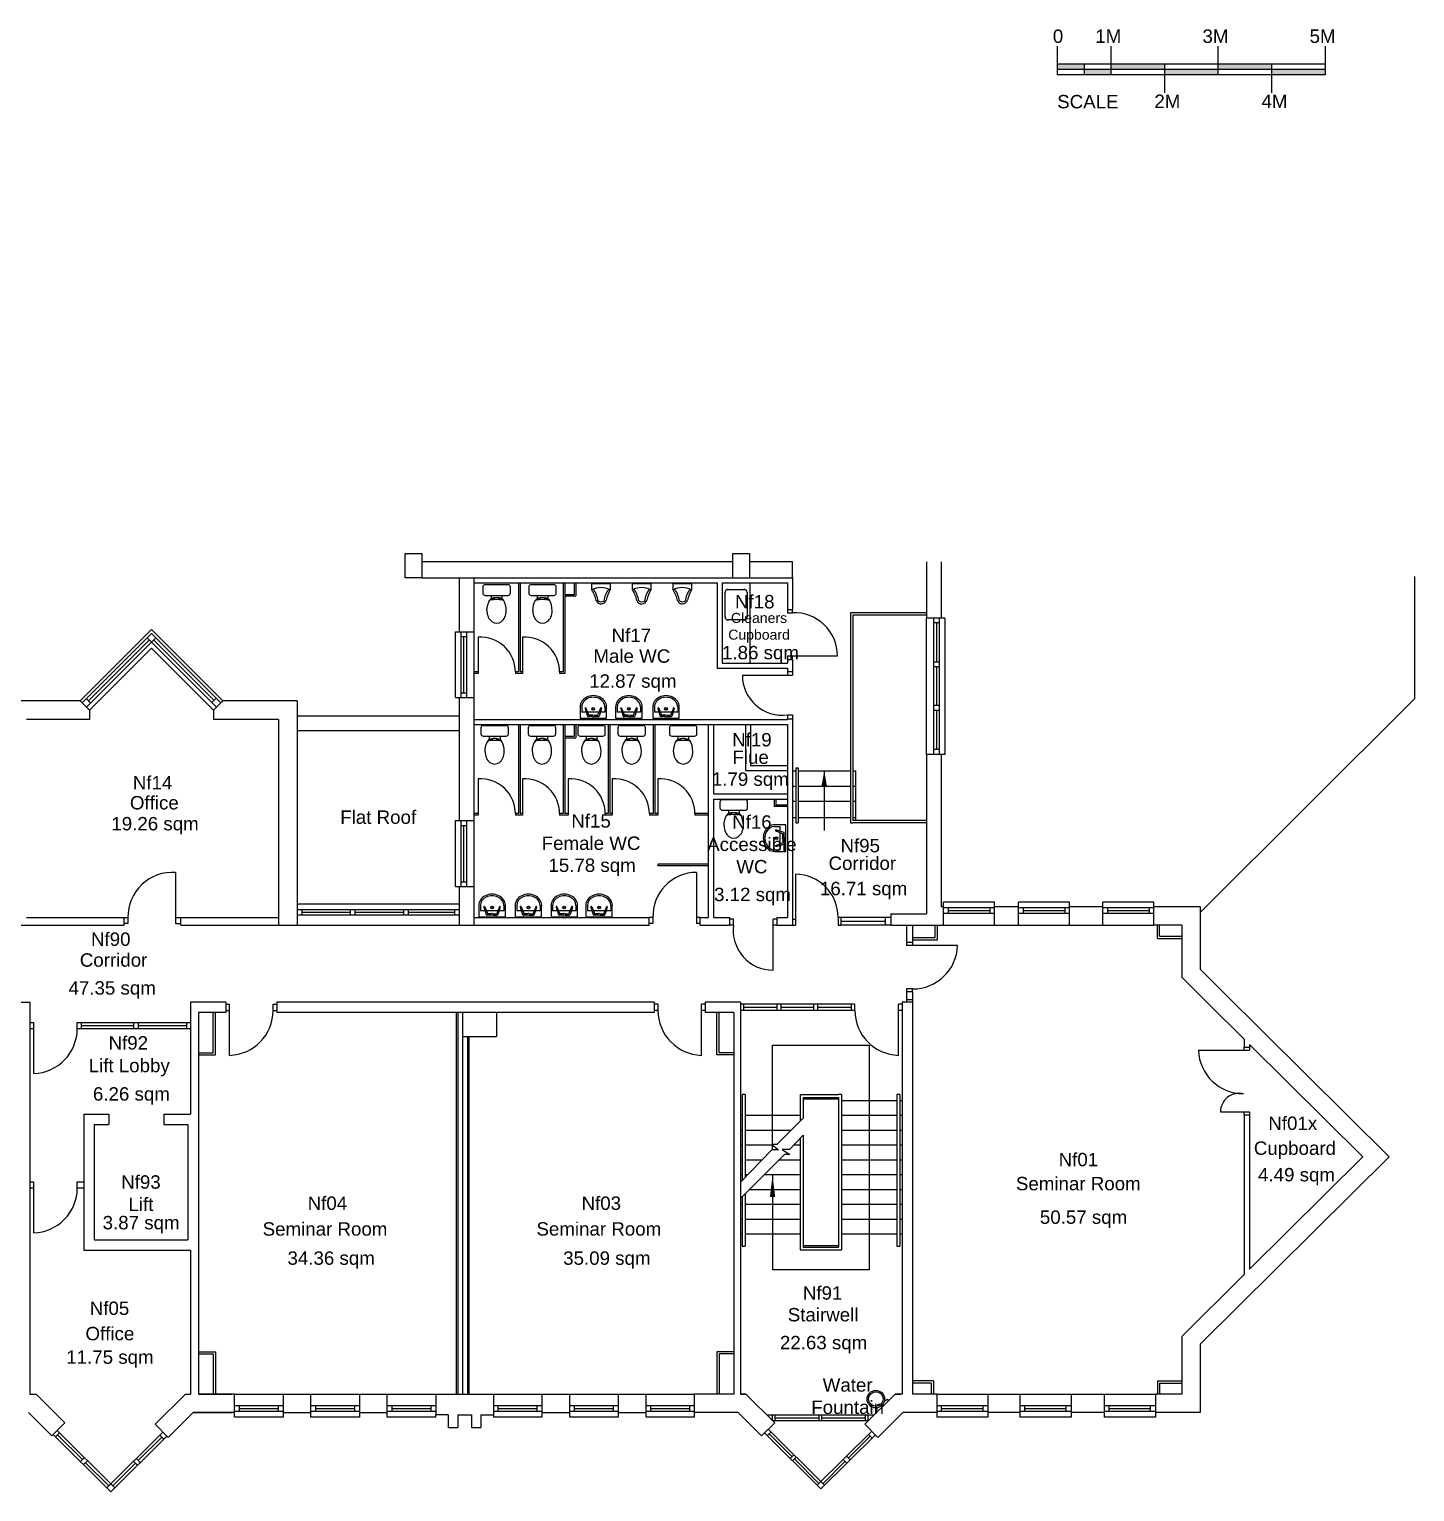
# Model space of a CAD drawing. Header units: millimetres. Extents: x 0 to 48224, y 0 to 27313.
# Drawn here: x 22359 to 48224, y 0 to 27313 of the extents above; entities that cross this region are included whole.
import ezdxf

# ---------------------------------------------------------------- set-up
doc = ezdxf.new("R2010")
doc.units = ezdxf.units.MM
for name, color, linetype in [('DOORS', 2, 'Continuous'), ('ELECTRICAL', 1, 'Continuous'), ('EXTERNAL WALLS', 1, 'Continuous'), ('INTERNAL WALLS', 3, 'Continuous'), ('NOTES', 7, 'Continuous'), ('ROOM NAME', 4, 'Continuous'), ('ROOM NUMBER', 7, 'Continuous'), ('SANITARY', 2, 'Continuous'), ('SCALE', 7, 'Continuous'), ('STAIRS', 2, 'Continuous'), ('TEXT AREA', 6, 'Continuous'), ('WINDOWS', 4, 'Continuous')]:
    doc.layers.add(name, color=color, linetype=linetype)
doc.styles.add('CCCU STANDARD', font='arial.ttf')

msp = doc.modelspace()

# ---------------------------------------------------------------- linework, layer by layer
at = {"layer": 'DOORS'}
for p, q in [((36513, 16476), (36513, 16415)), ((36513, 16415), (36607, 16415)), ((36607, 16415), (36607, 16476)), ((30742, 15959), (30742, 15279)), ((31566, 15959), (31566, 15279)), ((36513, 15611), (37447, 15611)), ((36513, 15611), (36513, 15541)), ((36607, 15541), (36607, 15611)), ((31435, 15310), (31435, 15279)), ((32260, 15310), (32260, 15279)), ((36513, 15321), (36513, 15248)), ((36607, 15321), (36607, 15248)), ((35672, 15248), (36607, 15248)), ((36513, 14508), (36513, 14435)), ((36513, 14508), (36607, 14508)), ((36607, 14508), (36607, 14435)), ((30742, 13314), (30742, 12633)), ((31566, 13314), (31566, 12633)), ((32418, 13314), (32418, 12633)), ((33242, 13314), (33242, 12633)), ((34093, 13314), (34093, 12633)), ((31435, 12665), (31435, 12633)), ((32260, 12665), (32260, 12633)), ((33111, 12665), (33111, 12633)), ((33935, 12665), (33935, 12633)), ((34786, 12665), (34786, 12633)), ((25092, 11566), (25092, 10612)), ((34813, 11566), (34813, 10612)), ((36664, 11535), (36664, 10580)), ((24128, 10726), (24201, 10726)), ((24201, 10726), (24201, 10612)), ((25092, 10726), (25191, 10726)), ((34002, 10726), (33929, 10726)), ((34002, 10726), (34002, 10612)), ((34886, 10726), (34813, 10726)), ((35506, 10695), (35433, 10695)), ((35506, 10580), (35506, 10695)), ((36244, 9740), (36244, 10695)), ((36317, 10695), (36244, 10695)), ((36607, 10695), (36664, 10695)), ((37512, 10726), (37459, 10726)), ((37459, 10726), (37459, 10580)), ((24201, 10612), (24128, 10612)), ((25092, 10612), (25191, 10612)), ((34002, 10612), (33929, 10612)), ((34886, 10612), (34813, 10612)), ((35506, 10580), (35433, 10580)), ((36317, 10580), (36244, 10580)), ((36607, 10580), (36664, 10580)), ((37459, 10580), (37512, 10580)), ((38735, 10257), (38735, 10201)), ((38850, 10257), (38735, 10257)), ((39690, 10201), (38735, 10201)), ((38850, 10257), (38850, 10201)), ((38735, 9390), (38735, 9337)), ((38850, 9390), (38735, 9390)), ((38850, 9337), (38735, 9337)), ((38850, 9337), (38850, 9390)), ((26027, 9104), (26100, 9104)), ((26100, 8150), (26100, 9104)), ((26910, 9104), (26983, 9104)), ((26910, 8990), (26910, 9104)), ((34097, 9104), (34023, 9104)), ((34097, 8990), (34097, 9104)), ((34907, 8150), (34907, 9104)), ((34980, 9104), (34907, 9104)), ((37773, 9104), (37700, 9104)), ((37773, 8990), (37773, 9104)), ((38584, 8150), (38584, 9104)), ((38657, 9104), (38584, 9104)), ((22371, 8764), (22444, 8764)), ((22444, 7810), (22444, 8764)), ((23255, 8764), (23328, 8764)), ((23255, 8650), (23255, 8764)), ((26027, 8990), (26100, 8990)), ((26910, 8990), (26983, 8990)), ((34097, 8990), (34023, 8990)), ((34980, 8990), (34907, 8990)), ((37773, 8990), (37700, 8990)), ((38657, 8990), (38584, 8990)), ((22371, 8650), (22444, 8650)), ((23255, 8650), (23328, 8650)), ((44187, 8244), (45142, 8244)), ((45041, 8300), (45142, 8300)), ((45041, 8244), (45041, 8300)), ((45142, 8300), (45142, 8244)), ((44596, 7093), (45142, 7093)), ((45041, 7041), (45041, 7093)), ((45041, 7041), (45142, 7041)), ((45142, 7093), (45142, 7041)), ((22371, 5789), (22444, 5789)), ((22444, 4834), (22444, 5789)), ((23255, 5789), (23376, 5789)), ((23255, 5674), (23255, 5789)), ((22371, 5674), (22444, 5674)), ((23255, 5674), (23376, 5674))]:
    msp.add_line(p, q, dxfattribs=at)
for centre, radius, start, end in [((36642, 15611), 805, 0, 92.5197), ((30784, 15310), 650, 0, 93.7868), ((31609, 15310), 650, 0, 93.7868), ((36418, 15248), 746, 180, 277.2684), ((30784, 12665), 650, 0, 93.7868), ((31609, 12665), 650, 0, 93.7868), ((32461, 12665), 650, 0, 93.7868), ((33285, 12665), 650, 0, 93.7868), ((34136, 12665), 650, 0, 93.7868), ((25035, 10734), 834, 86.0953, 180.5206), ((34813, 10755), 811, 90, 182.035), ((36651, 10726), 809, 0, 89.0839), ((36244, 10484), 744, 172.5864, 270), ((38850, 10231), 841, 270, 357.9614), ((26070, 8990), 841, 272.0386, 0), ((34937, 8990), 841, 180, 267.9614), ((38614, 8990), 841, 180, 267.9614), ((22414, 8650), 841, 272.0386, 0), ((45027, 8274), 841, 182.0386, 270), ((44946, 7093), 349, 76.5194, 180), ((22414, 5674), 841, 272.0386, 0)]:
    msp.add_arc(centre, radius, start, end, dxfattribs=at)
at = {"layer": 'ELECTRICAL'}
for p, q in [((32534, 16973), (32534, 16755)), ((32560, 16973), (32560, 16729)), ((32360, 16755), (32534, 16755)), ((32360, 16729), (32560, 16729)), ((32534, 14327), (32534, 14109)), ((32560, 14327), (32560, 14083)), ((32360, 14109), (32534, 14109)), ((32360, 14083), (32560, 14083)), ((36268, 12937), (36268, 12796)), ((36295, 12937), (36295, 12822)), ((36513, 12796), (36268, 12796)), ((36513, 12822), (36295, 12822)), ((39274, 10352), (39274, 10576)), ((39316, 10310), (39316, 10576)), ((43420, 10333), (43420, 10580)), ((43462, 10375), (43462, 10580)), ((38848, 10352), (39274, 10352)), ((38848, 10310), (39316, 10310)), ((43420, 10333), (43873, 10333)), ((43462, 10375), (43873, 10375)), ((25792, 8200), (25792, 8951)), ((25834, 8158), (25834, 8951)), ((35198, 8158), (35198, 8951)), ((35240, 8200), (35240, 8951)), ((25521, 8200), (25792, 8200)), ((35510, 8200), (35240, 8200)), ((25521, 8158), (25834, 8158)), ((35510, 8158), (35198, 8158)), ((25521, 2616), (25834, 2616)), ((25521, 2574), (25792, 2574)), ((25792, 2574), (25792, 1823)), ((25834, 2616), (25834, 1823)), ((35198, 2616), (35198, 1823)), ((35510, 2616), (35198, 2616)), ((35240, 2574), (35240, 1823)), ((35510, 2574), (35240, 2574)), ((39238, 2070), (38850, 2070)), ((39196, 2028), (38850, 2028)), ((39196, 2028), (39196, 1823)), ((39238, 2070), (39238, 1823)), ((43420, 2070), (43420, 1823)), ((43420, 2070), (43873, 2070)), ((43462, 2028), (43462, 1823)), ((43462, 2028), (43873, 2028))]:
    msp.add_line(p, q, dxfattribs=at)
at = {"layer": 'EXTERNAL WALLS'}
for p, q in [((29376, 17522), (29687, 17522)), ((29376, 17067), (29376, 17522)), ((29687, 17522), (29687, 17067)), ((35493, 17522), (35804, 17522)), ((35493, 17067), (35493, 17522)), ((35804, 17522), (35804, 17067)), ((35493, 17366), (29687, 17366)), ((39108, 17366), (39108, 16317)), ((39381, 17366), (39381, 16317)), ((29687, 17067), (29376, 17067)), ((29687, 17067), (30658, 17067)), ((30385, 17067), (30385, 16061)), ((30658, 17067), (30658, 16061)), ((48224, 14817), (48224, 17090)), ((23311, 14770), (21157, 14770)), ((27360, 14770), (25971, 14770)), ((27360, 14770), (27360, 10580)), ((30385, 14831), (30385, 12533)), ((30658, 14831), (30658, 12533)), ((48224, 14817), (44218, 10815)), ((23483, 14597), (23483, 14424)), ((25799, 14597), (25799, 14424)), ((30385, 14484), (27360, 14484)), ((23483, 14424), (22307, 14424)), ((27014, 14424), (25799, 14424)), ((27014, 14424), (27014, 10580)), ((30385, 14213), (27360, 14213)), ((39108, 13769), (39108, 10795)), ((39381, 13769), (39381, 10926)), ((30385, 11303), (30385, 10580)), ((30658, 11303), (30658, 10580)), ((39426, 10926), (39381, 10926)), ((40824, 10926), (40380, 10926)), ((42399, 10926), (41778, 10926)), ((44218, 10926), (43353, 10926)), ((44218, 10926), (44218, 9757)), ((27014, 10580), (27360, 10580)), ((30385, 10580), (30658, 10580)), ((40380, 10580), (40824, 10580)), ((41778, 10580), (42399, 10580)), ((43873, 10580), (43353, 10580)), ((43873, 10580), (43873, 9613)), ((43873, 9613), (44388, 9101)), ((44218, 9757), (44634, 9344)), ((44634, 9344), (47744, 6256)), ((44388, 9101), (45041, 8453)), ((45142, 8353), (47253, 6256)), ((44218, 2756), (47744, 6256)), ((45142, 4160), (47253, 6256)), ((43873, 2900), (45041, 4060)), ((43873, 2900), (43873, 1823)), ((44218, 2756), (44218, 1477)), ((22371, 1823), (22489, 1823)), ((23026, 1289), (22489, 1823)), ((24710, 1262), (25275, 1823)), ((25275, 1823), (25372, 1823)), ((25521, 1823), (26140, 1823)), ((26193, 1823), (25521, 1823)), ((27100, 1823), (27618, 1823)), ((28525, 1823), (29043, 1823)), ((29950, 1823), (29950, 1436)), ((29950, 1823), (31023, 1823)), ((31023, 1823), (31023, 1436)), ((31930, 1823), (32448, 1823)), ((33355, 1823), (33873, 1823)), ((35510, 1823), (34780, 1823)), ((35737, 1823), (35637, 1823)), ((35637, 1823), (35737, 1823)), ((36275, 1289), (35737, 1823)), ((37958, 1262), (38523, 1823)), ((38657, 1823), (38523, 1823)), ((38523, 1823), (38623, 1823)), ((39300, 1823), (38850, 1823)), ((40254, 1823), (40854, 1823)), ((41808, 1823), (42429, 1823)), ((43873, 1823), (43383, 1823)), ((22781, 1046), (22346, 1477)), ((24952, 1016), (25417, 1477)), ((25417, 1477), (26140, 1477)), ((26193, 1477), (25417, 1477)), ((27100, 1477), (27618, 1477)), ((28525, 1477), (29043, 1477)), ((30182, 1436), (29950, 1436)), ((30182, 1436), (30182, 1197)), ((30359, 1436), (30359, 1197)), ((30359, 1436), (30615, 1436)), ((30615, 1436), (30615, 1197)), ((30791, 1436), (30791, 1197)), ((30791, 1436), (31023, 1436)), ((31930, 1477), (32448, 1477)), ((33355, 1477), (33873, 1477)), ((35595, 1477), (34780, 1477)), ((36029, 1046), (35595, 1477)), ((38201, 1016), (38665, 1477)), ((39300, 1477), (38665, 1477)), ((40854, 1477), (40254, 1477)), ((42429, 1477), (41808, 1477)), ((44218, 1477), (43383, 1477)), ((23026, 1289), (22781, 1046)), ((24710, 1262), (24952, 1016)), ((30182, 1197), (30359, 1197)), ((30615, 1197), (30791, 1197)), ((36029, 1046), (36275, 1289)), ((37958, 1262), (38201, 1016))]:
    msp.add_line(p, q, dxfattribs=at)
at = {"layer": 'INTERNAL WALLS'}
for p, q in [((36607, 17366), (35804, 17366)), ((36607, 17067), (36607, 17366)), ((30658, 17067), (36607, 17067)), ((30658, 16973), (35200, 16973)), ((31493, 16973), (31493, 15310)), ((31525, 16973), (31525, 15310)), ((32328, 16973), (32328, 15310)), ((32360, 16973), (32360, 15279)), ((35200, 16973), (35200, 15379)), ((35294, 16973), (36513, 16973)), ((35294, 16973), (35294, 15474)), ((36513, 16973), (36513, 16476)), ((36607, 17067), (36607, 16476)), ((36513, 16476), (36607, 16476)), ((30742, 15310), (30658, 15310)), ((31493, 15310), (31435, 15310)), ((31566, 15310), (31525, 15310)), ((32328, 15310), (32260, 15310)), ((35200, 15379), (36513, 15379)), ((35294, 15474), (36513, 15474)), ((36513, 15541), (36513, 15474)), ((36513, 15541), (36607, 15541)), ((36513, 15379), (36513, 15321)), ((36513, 15321), (36607, 15321)), ((36607, 15541), (36607, 15321)), ((30742, 15279), (30658, 15279)), ((31566, 15279), (31435, 15279)), ((32360, 15279), (32260, 15279)), ((30658, 14422), (36513, 14422)), ((30658, 14327), (36513, 14327)), ((31493, 14327), (31493, 12665)), ((31525, 14327), (31525, 12665)), ((32328, 14327), (32328, 12665)), ((32360, 14327), (32360, 12665)), ((33169, 14327), (33169, 12665)), ((33200, 14327), (33200, 12665)), ((34004, 14327), (34004, 12665)), ((34035, 14327), (34035, 12665)), ((35036, 14327), (35036, 10726)), ((35130, 14327), (35130, 13032)), ((35728, 14327), (35728, 13472)), ((35823, 14327), (35823, 13566)), ((36513, 14435), (36513, 14422)), ((36513, 14435), (36607, 14435)), ((36513, 14327), (36513, 10726)), ((36607, 14435), (36607, 10590)), ((35728, 13472), (36513, 13472)), ((35823, 13566), (36513, 13566)), ((35130, 13032), (36513, 13032)), ((35130, 12937), (36513, 12937)), ((35130, 12937), (35130, 10726)), ((30742, 12665), (30658, 12665)), ((30742, 12633), (30658, 12633)), ((31493, 12665), (31435, 12665)), ((31566, 12633), (31435, 12633)), ((31566, 12665), (31525, 12665)), ((32328, 12665), (32260, 12665)), ((32418, 12633), (32260, 12633)), ((32418, 12665), (32360, 12665)), ((33169, 12665), (33111, 12665)), ((33242, 12633), (33111, 12633)), ((33242, 12665), (33200, 12665)), ((34004, 12665), (33935, 12665)), ((34093, 12633), (33935, 12633)), ((34093, 12665), (34035, 12665)), ((35036, 12665), (34786, 12665)), ((35036, 12633), (34786, 12633)), ((35036, 11719), (34096, 11719)), ((34096, 11719), (34096, 11688)), ((35036, 11688), (34096, 11688)), ((22307, 10726), (24128, 10726)), ((24128, 10580), (24128, 10726)), ((25191, 10580), (25191, 10726)), ((25191, 10726), (27014, 10726)), ((30658, 10726), (31023, 10726)), ((31023, 10726), (33929, 10726)), ((33929, 10580), (33929, 10726)), ((34886, 10580), (34886, 10726)), ((34886, 10726), (35036, 10726)), ((35130, 10726), (35433, 10726)), ((35433, 10726), (35433, 10580)), ((36317, 10726), (36317, 10580)), ((36317, 10726), (36513, 10726)), ((38445, 10795), (39108, 10795)), ((38445, 10795), (38445, 10580)), ((20189, 10580), (24128, 10580)), ((25191, 10580), (27014, 10580)), ((30658, 10580), (31023, 10580)), ((31023, 10580), (33929, 10580)), ((34886, 10580), (35433, 10580)), ((36317, 10580), (36607, 10580)), ((38445, 10580), (39426, 10580)), ((38735, 10580), (38735, 10257)), ((38850, 10580), (38850, 10257)), ((21627, 9144), (22371, 9144)), ((22371, 9144), (22371, 1823)), ((25372, 9144), (25372, 7054)), ((26027, 9144), (25372, 9144)), ((26027, 9144), (26027, 8951)), ((33003, 9144), (26983, 9144)), ((26983, 9144), (26983, 8951)), ((34023, 9144), (33003, 9144)), ((34023, 9144), (34023, 8951)), ((35637, 9144), (34980, 9144)), ((34980, 9144), (34980, 8951)), ((35637, 9144), (35637, 6124)), ((38657, 9144), (38657, 1823)), ((38850, 9144), (38657, 9144)), ((38850, 9144), (38850, 1823)), ((25521, 8951), (25521, 1823)), ((26027, 8951), (25521, 8951)), ((33003, 8951), (26983, 8951)), ((30329, 8951), (30329, 1823)), ((30357, 8951), (30357, 1823)), ((30448, 8951), (30448, 1823)), ((31081, 8951), (31081, 8502)), ((34023, 8951), (33003, 8951)), ((35510, 8951), (34980, 8951)), ((35510, 8951), (35510, 1823)), ((30448, 8502), (31081, 8502)), ((30539, 8502), (30539, 1823)), ((30567, 8502), (30567, 1823)), ((45041, 8453), (45041, 8300)), ((45142, 8353), (45142, 8300)), ((23376, 7054), (23376, 4513)), ((23376, 7054), (23845, 7054)), ((23569, 6861), (23569, 4706)), ((23569, 6861), (23845, 6861)), ((23845, 7054), (23845, 6861)), ((24869, 7054), (25372, 7054)), ((24869, 7054), (24869, 6861)), ((24869, 6861), (25318, 6861)), ((25318, 6861), (25318, 4706)), ((45041, 7041), (45041, 4060)), ((45142, 7041), (45142, 4160)), ((35637, 6124), (35637, 1823)), ((23569, 4706), (25318, 4706)), ((23376, 4513), (25372, 4513)), ((25372, 4513), (25372, 1823))]:
    msp.add_line(p, q, dxfattribs=at)
at = {"layer": 'SANITARY'}
for p, q in [((30871, 16941), (31296, 16941)), ((31728, 16941), (32153, 16941)), ((35812, 16973), (35812, 15474)), ((30826, 16896), (30826, 16786)), ((30871, 16741), (31296, 16741)), ((30984, 16741), (30984, 16679)), ((31004, 16657), (31004, 16676)), ((31049, 16676), (31004, 16676)), ((31049, 16660), (31049, 16676)), ((31119, 16660), (31119, 16676)), ((31119, 16676), (31164, 16676)), ((31164, 16657), (31164, 16676)), ((31184, 16741), (31184, 16679)), ((31341, 16786), (31341, 16896)), ((31683, 16896), (31683, 16786)), ((31728, 16741), (32153, 16741)), ((31840, 16741), (31840, 16679)), ((31860, 16657), (31860, 16676)), ((31905, 16676), (31860, 16676)), ((31905, 16660), (31905, 16676)), ((31975, 16660), (31975, 16676)), ((31975, 16676), (32020, 16676)), ((32020, 16657), (32020, 16676)), ((32040, 16741), (32040, 16679)), ((32198, 16786), (32198, 16896)), ((32642, 14657), (32642, 14447)), ((32672, 14657), (32672, 14557)), ((32757, 14557), (32672, 14557)), ((32736, 14627), (32780, 14485)), ((32752, 14633), (32808, 14495)), ((32995, 14557), (32783, 14557)), ((32872, 14478), (32803, 14478)), ((32872, 14502), (32805, 14502)), ((32907, 14502), (32973, 14502)), ((32907, 14478), (32975, 14478)), ((33026, 14633), (32970, 14495)), ((33043, 14627), (32998, 14485)), ((33107, 14557), (33021, 14557)), ((33107, 14657), (33107, 14557)), ((33137, 14447), (33137, 14657)), ((33306, 14657), (33306, 14447)), ((33336, 14657), (33336, 14557)), ((33421, 14557), (33336, 14557)), ((33400, 14627), (33444, 14485)), ((33417, 14633), (33472, 14495)), ((33659, 14557), (33447, 14557)), ((33536, 14478), (33467, 14478)), ((33536, 14502), (33470, 14502)), ((33571, 14502), (33637, 14502)), ((33571, 14478), (33639, 14478)), ((33690, 14633), (33634, 14495)), ((33707, 14627), (33663, 14485)), ((33771, 14557), (33685, 14557)), ((33771, 14657), (33771, 14557)), ((33801, 14447), (33801, 14657)), ((33999, 14657), (33999, 14447)), ((34029, 14657), (34029, 14557)), ((34115, 14557), (34029, 14557)), ((34093, 14627), (34137, 14485)), ((34110, 14633), (34165, 14495)), ((34352, 14557), (34140, 14557)), ((34229, 14478), (34160, 14478)), ((34229, 14502), (34163, 14502)), ((34264, 14502), (34330, 14502)), ((34264, 14478), (34332, 14478)), ((34383, 14633), (34327, 14495)), ((34400, 14627), (34356, 14485)), ((34464, 14557), (34378, 14557)), ((34464, 14657), (34464, 14557)), ((34494, 14447), (34494, 14657)), ((30790, 14266), (30790, 14156)), ((30835, 14311), (31260, 14311)), ((31305, 14156), (31305, 14266)), ((31673, 14266), (31673, 14156)), ((31718, 14311), (32143, 14311)), ((32188, 14156), (32188, 14266)), ((32597, 14266), (32597, 14156)), ((32642, 14447), (33137, 14447)), ((32642, 14311), (33067, 14311)), ((33112, 14156), (33112, 14266)), ((33306, 14447), (33801, 14447)), ((33348, 14266), (33348, 14156)), ((33393, 14311), (33818, 14311)), ((33863, 14156), (33863, 14266)), ((33999, 14447), (34494, 14447)), ((34309, 14266), (34309, 14156)), ((34354, 14311), (34779, 14311)), ((34824, 14156), (34824, 14266)), ((30835, 14111), (31260, 14111)), ((30947, 14111), (30947, 14049)), ((30967, 14027), (30967, 14046)), ((31012, 14046), (30967, 14046)), ((31012, 14030), (31012, 14046)), ((31082, 14030), (31082, 14046)), ((31082, 14046), (31127, 14046)), ((31127, 14027), (31127, 14046)), ((31147, 14111), (31147, 14049)), ((31718, 14111), (32143, 14111)), ((31831, 14111), (31831, 14049)), ((31851, 14027), (31851, 14046)), ((31896, 14046), (31851, 14046)), ((31896, 14030), (31896, 14046)), ((31966, 14030), (31966, 14046)), ((31966, 14046), (32011, 14046)), ((32011, 14027), (32011, 14046)), ((32031, 14111), (32031, 14049)), ((32642, 14111), (33067, 14111)), ((32754, 14111), (32754, 14049)), ((32774, 14027), (32774, 14046)), ((32819, 14046), (32774, 14046)), ((32819, 14030), (32819, 14046)), ((32889, 14030), (32889, 14046)), ((32889, 14046), (32934, 14046)), ((32934, 14027), (32934, 14046)), ((32954, 14111), (32954, 14049)), ((33393, 14111), (33818, 14111)), ((33506, 14111), (33506, 14049)), ((33526, 14027), (33526, 14046)), ((33571, 14046), (33526, 14046)), ((33571, 14030), (33571, 14046)), ((33641, 14030), (33641, 14046)), ((33641, 14046), (33686, 14046)), ((33686, 14027), (33686, 14046)), ((33706, 14111), (33706, 14049)), ((34354, 14111), (34779, 14111)), ((34467, 14111), (34467, 14049)), ((34487, 14027), (34487, 14046)), ((34532, 14046), (34487, 14046)), ((34532, 14030), (34532, 14046)), ((34602, 14030), (34602, 14046)), ((34602, 14046), (34647, 14046)), ((34647, 14027), (34647, 14046)), ((34667, 14111), (34667, 14049)), ((35254, 12881), (35254, 12771)), ((35299, 12926), (35724, 12926)), ((35769, 12771), (35769, 12881)), ((35299, 12726), (35724, 12726)), ((35411, 12726), (35411, 12665)), ((35431, 12643), (35431, 12661)), ((35476, 12661), (35431, 12661)), ((35476, 12646), (35476, 12661)), ((35546, 12646), (35546, 12661)), ((35546, 12661), (35591, 12661)), ((35591, 12643), (35591, 12661)), ((35611, 12726), (35611, 12665)), ((36482, 12454), (36272, 12454)), ((36272, 12424), (36372, 12424)), ((36296, 12343), (36434, 12288)), ((36302, 12360), (36444, 12316)), ((36372, 12424), (36372, 12339)), ((36372, 12313), (36372, 12101)), ((36452, 12224), (36452, 12293)), ((36482, 11959), (36482, 12454)), ((36296, 12070), (36434, 12126)), ((36302, 12053), (36444, 12097)), ((36372, 12075), (36372, 11989)), ((36428, 12224), (36428, 12290)), ((36428, 12189), (36428, 12123)), ((36452, 12189), (36452, 12121)), ((36272, 11989), (36372, 11989)), ((36272, 11959), (36482, 11959)), ((30752, 10950), (30752, 10740)), ((30782, 10950), (30782, 10850)), ((30863, 10926), (30918, 10788)), ((31136, 10926), (31080, 10788)), ((31217, 10950), (31217, 10850)), ((31247, 10740), (31247, 10950)), ((31429, 10950), (31429, 10740)), ((31459, 10950), (31459, 10850)), ((31540, 10926), (31596, 10788)), ((31813, 10926), (31758, 10788)), ((31894, 10950), (31894, 10850)), ((31924, 10740), (31924, 10950)), ((32100, 10950), (32100, 10740)), ((32130, 10950), (32130, 10850)), ((32211, 10926), (32266, 10788)), ((32484, 10926), (32428, 10788)), ((32565, 10950), (32565, 10850)), ((32595, 10740), (32595, 10950)), ((32749, 10950), (32749, 10740)), ((32779, 10950), (32779, 10850)), ((32860, 10926), (32916, 10788)), ((33134, 10926), (33078, 10788)), ((33214, 10950), (33214, 10850)), ((33244, 10740), (33244, 10950)), ((30752, 10740), (31247, 10740)), ((30868, 10850), (30782, 10850)), ((30846, 10920), (30890, 10778)), ((31105, 10850), (30893, 10850)), ((30982, 10771), (30913, 10771)), ((30982, 10795), (30916, 10795)), ((31017, 10795), (31083, 10795)), ((31017, 10771), (31085, 10771)), ((31153, 10920), (31109, 10778)), ((31217, 10850), (31131, 10850)), ((31429, 10740), (31924, 10740)), ((31545, 10850), (31459, 10850)), ((31523, 10920), (31567, 10778)), ((31783, 10850), (31571, 10850)), ((31659, 10771), (31591, 10771)), ((31659, 10795), (31593, 10795)), ((31694, 10795), (31760, 10795)), ((31694, 10771), (31763, 10771)), ((31830, 10920), (31786, 10778)), ((31894, 10850), (31809, 10850)), ((32100, 10740), (32595, 10740)), ((32215, 10850), (32130, 10850)), ((32194, 10920), (32238, 10778)), ((32453, 10850), (32241, 10850)), ((32330, 10771), (32261, 10771)), ((32330, 10795), (32264, 10795)), ((32365, 10795), (32431, 10795)), ((32365, 10771), (32433, 10771)), ((32501, 10920), (32457, 10778)), ((32565, 10850), (32479, 10850)), ((32749, 10740), (33244, 10740)), ((32865, 10850), (32779, 10850)), ((32843, 10920), (32888, 10778)), ((33103, 10850), (32891, 10850)), ((32979, 10771), (32911, 10771)), ((32979, 10795), (32913, 10795)), ((33014, 10795), (33081, 10795)), ((33014, 10771), (33083, 10771)), ((33150, 10920), (33106, 10778)), ((33214, 10850), (33129, 10850)), ((38327, 1723), (38347, 1703)), ((38347, 1703), (38372, 1728)), ((38372, 1728), (38400, 1701)), ((38166, 1567), (38188, 1545)), ((38169, 1526), (38188, 1545)), ((38169, 1526), (38196, 1499))]:
    msp.add_line(p, q, dxfattribs=at)
for points in [[(32862, 16842), (32862, 16965), (33201, 16965), (33201, 16842)], [(33620, 16842), (33620, 16965), (33960, 16965), (33960, 16842)], [(34379, 16842), (34379, 16965), (34719, 16965), (34719, 16842)], [(35349, 16335), (35349, 16798)], [(35395, 16850), (35713, 16850)], [(35759, 16798), (35759, 16335)], [(35713, 16284), (35395, 16284)]]:
    msp.add_lwpolyline(points, dxfattribs=at)
for centre, radius in [((32889, 14620), 25), ((32889, 14490), 21.2), ((32889, 14620), 20), ((33553, 14620), 25), ((33553, 14490), 21.2), ((33553, 14620), 20), ((34246, 14620), 25), ((34246, 14490), 21.2), ((34246, 14620), 20), ((36310, 12207), 25), ((36310, 12207), 20), ((36440, 12207), 21.2), ((30999, 10913), 25), ((30999, 10913), 20), ((31677, 10913), 25), ((31677, 10913), 20), ((32347, 10913), 25), ((32347, 10913), 20), ((32997, 10913), 25), ((32997, 10913), 20), ((30999, 10783), 21.2), ((31677, 10783), 21.2), ((32347, 10783), 21.2), ((32997, 10783), 21.2), ((38164, 1730), 163), ((38165, 1732), 136)]:
    msp.add_circle(centre, radius, dxfattribs=at)
for centre, radius, start, end in [((30871, 16896), 45, 90, 180), ((31296, 16896), 45, 0, 90), ((31728, 16896), 45, 90, 180), ((32153, 16896), 45, 0, 90), ((30871, 16786), 45, 180, 270), ((30997, 16637), 45, 108.7816, 146.8089), ((31084, 16383), 313, 90, 108.7816), ((31084, 16383), 313, 71.2184, 90), ((31170, 16637), 45, 33.1911, 71.2184), ((31296, 16786), 45, 270, 0), ((31728, 16786), 45, 180, 270), ((31854, 16637), 45, 108.7816, 146.8089), ((31940, 16383), 313, 90, 108.7816), ((31940, 16383), 313, 71.2184, 90), ((32026, 16637), 45, 33.1911, 71.2184), ((32153, 16786), 45, 270, 0), ((33032, 16531), 355, 61.3526, 118.6474), ((32465, 16568), 482, 8.946, 34.707), ((32444, 16553), 541, 9.006, 34.2198), ((33504, 16588), 420, 140.7661, 173.6601), ((33703, 16549), 581, 149.709, 169.9402), ((33790, 16531), 355, 61.3526, 118.6474), ((33224, 16568), 482, 8.946, 34.707), ((33203, 16553), 541, 9.006, 34.2198), ((34262, 16588), 420, 140.7661, 173.6601), ((34462, 16549), 581, 149.709, 169.9402), ((34549, 16531), 355, 61.3526, 118.6474), ((33983, 16568), 482, 8.946, 34.707), ((33961, 16553), 541, 9.006, 34.2198), ((35021, 16588), 420, 140.7661, 173.6601), ((35221, 16549), 581, 149.709, 169.9402), ((35403, 16796), 54.5, 80.9594, 182.105), ((35704, 16796), 54.5, 357.895, 99.0406), ((30982, 16610), 45, 96.79, 154.1099), ((31084, 15759), 902, 83.21, 96.79), ((31185, 16610), 45, 25.8901, 83.21), ((31839, 16610), 45, 96.79, 154.1099), ((31940, 15759), 902, 83.21, 96.79), ((32041, 16610), 45, 25.8901, 83.21), ((33035, 16684), 102, 203.6555, 341.0288), ((33035, 16722), 102, 236.4918, 300.4483), ((33793, 16684), 102, 203.6555, 341.0288), ((33793, 16722), 102, 236.4918, 300.4483), ((34552, 16684), 102, 203.6555, 341.0288), ((34552, 16722), 102, 236.4918, 300.4483), ((35403, 16337), 54.5, 177.895, 279.0406), ((35704, 16337), 54.5, 260.9594, 2.105), ((32744, 14630), 9, 21.9669, 197.3407), ((32794, 14490), 15, 197.3407, 21.9669), ((32984, 14490), 15, 158.0331, 342.6593), ((33034, 14630), 9, 342.6593, 158.0331), ((33408, 14630), 9, 21.9669, 197.3407), ((33458, 14490), 15, 197.3407, 21.9669), ((33648, 14490), 15, 158.0331, 342.6593), ((33698, 14630), 9, 342.6593, 158.0331), ((34101, 14630), 9, 21.9669, 197.3407), ((34151, 14490), 15, 197.3407, 21.9669), ((34341, 14490), 15, 158.0331, 342.6593), ((34391, 14630), 9, 342.6593, 158.0331), ((30835, 14266), 45, 90, 180), ((31260, 14266), 45, 0, 90), ((31718, 14266), 45, 90, 180), ((32143, 14266), 45, 0, 90), ((32642, 14266), 45, 90, 180), ((33067, 14266), 45, 0, 90), ((33393, 14266), 45, 90, 180), ((33818, 14266), 45, 0, 90), ((34354, 14266), 45, 90, 180), ((34779, 14266), 45, 0, 90), ((30835, 14156), 45, 180, 270), ((30946, 13980), 45, 96.79, 154.1099), ((30961, 14006), 45, 108.7816, 146.8089), ((31047, 13129), 902, 83.21, 96.79), ((31047, 13753), 313, 90, 108.7816), ((31047, 13753), 313, 71.2184, 90), ((31133, 14006), 45, 33.1911, 71.2184), ((31148, 13980), 45, 25.8901, 83.21), ((31260, 14156), 45, 270, 0), ((31718, 14156), 45, 180, 270), ((31829, 13980), 45, 96.79, 154.1099), ((31844, 14006), 45, 108.7816, 146.8089), ((31931, 13129), 902, 83.21, 96.79), ((31931, 13753), 313, 90, 108.7816), ((31931, 13753), 313, 71.2184, 90), ((32017, 14006), 45, 33.1911, 71.2184), ((32032, 13980), 45, 25.8901, 83.21), ((32143, 14156), 45, 270, 0), ((32642, 14156), 45, 180, 270), ((32753, 13980), 45, 96.79, 154.1099), ((32768, 14006), 45, 108.7816, 146.8089), ((32854, 13129), 902, 83.21, 96.79), ((32854, 13753), 313, 90, 108.7816), ((32854, 13753), 313, 71.2184, 90), ((32940, 14006), 45, 33.1911, 71.2184), ((32955, 13980), 45, 25.8901, 83.21), ((33067, 14156), 45, 270, 0), ((33393, 14156), 45, 180, 270), ((33505, 13980), 45, 96.79, 154.1099), ((33520, 14006), 45, 108.7816, 146.8089), ((33606, 13129), 902, 83.21, 96.79), ((33606, 13753), 313, 90, 108.7816), ((33606, 13753), 313, 71.2184, 90), ((33692, 14006), 45, 33.1911, 71.2184), ((33707, 13980), 45, 25.8901, 83.21), ((33818, 14156), 45, 270, 0), ((34354, 14156), 45, 180, 270), ((34465, 13980), 45, 96.79, 154.1099), ((34480, 14006), 45, 108.7816, 146.8089), ((34567, 13129), 902, 83.21, 96.79), ((34567, 13753), 313, 90, 108.7816), ((34567, 13753), 313, 71.2184, 90), ((34653, 14006), 45, 33.1911, 71.2184), ((34668, 13980), 45, 25.8901, 83.21), ((34779, 14156), 45, 270, 0), ((35299, 12881), 45, 90, 180), ((35724, 12881), 45, 0, 90), ((35299, 12771), 45, 180, 270), ((35410, 12595), 45, 96.79, 154.1099), ((35425, 12622), 45, 108.7816, 146.8089), ((35511, 11744), 902, 83.21, 96.79), ((35511, 12368), 313, 90, 108.7816), ((35511, 12368), 313, 71.2184, 90), ((35597, 12622), 45, 33.1911, 71.2184), ((35612, 12595), 45, 25.8901, 83.21), ((35724, 12771), 45, 270, 0), ((36300, 12352), 9, 72.6593, 248.0331), ((36440, 12302), 15, 248.0331, 72.6593), ((36300, 12062), 9, 111.9669, 287.3407), ((36440, 12112), 15, 287.3407, 111.9669), ((30854, 10923), 9, 21.9669, 197.3407), ((31144, 10923), 9, 342.6593, 158.0331), ((31532, 10923), 9, 21.9669, 197.3407), ((31822, 10923), 9, 342.6593, 158.0331), ((32202, 10923), 9, 21.9669, 197.3407), ((32492, 10923), 9, 342.6593, 158.0331), ((32852, 10923), 9, 21.9669, 197.3407), ((33142, 10923), 9, 342.6593, 158.0331), ((30904, 10783), 15, 197.3407, 21.9669), ((31094, 10783), 15, 158.0331, 342.6593), ((31582, 10783), 15, 197.3407, 21.9669), ((31772, 10783), 15, 158.0331, 342.6593), ((32252, 10783), 15, 197.3407, 21.9669), ((32442, 10783), 15, 158.0331, 342.6593), ((32902, 10783), 15, 197.3407, 21.9669), ((33092, 10783), 15, 158.0331, 342.6593)]:
    msp.add_arc(centre, radius, start, end, dxfattribs=at)
at = {"layer": 'SANITARY', "extrusion": (0, 0, -1)}
for centre in [(31084, 16451), (31940, 16451), (31047, 13821), (31931, 13821), (32854, 13821), (33606, 13821), (34567, 13821), (35511, 12436)]:
    msp.add_ellipse(centre, major_axis=(0, -290), ratio=0.62069, start_param=1.570796, end_param=2.382443, dxfattribs=at)
at = {"layer": 'SANITARY'}
for centre, major_axis, ratio, start_param, end_param in [((31084, 16451), (0, -290), 0.62069, 1.570796, 2.382443), ((31940, 16451), (0, -290), 0.62069, 1.570796, 2.382443), ((31084, 16451), (0, -230), 0.782609, 4.712389, 7.853982), ((31940, 16451), (0, -230), 0.782609, 4.712389, 7.853982), ((32889, 14657), (248, 0), 0.848485, 0, 3.141593), ((32889, 14657), (218, 0), 0.827586, 0, 3.141593), ((33553, 14657), (248, 0), 0.848485, 0, 3.141593), ((33553, 14657), (218, 0), 0.827586, 0, 3.141593), ((34246, 14657), (248, 0), 0.848485, 0, 3.141593), ((34246, 14657), (218, 0), 0.827586, 0, 3.141593), ((31047, 13821), (0, -290), 0.62069, 1.570796, 2.382443), ((31931, 13821), (0, -290), 0.62069, 1.570796, 2.382443), ((32854, 13821), (0, -290), 0.62069, 1.570796, 2.382443), ((33606, 13821), (0, -290), 0.62069, 1.570796, 2.382443), ((34567, 13821), (0, -290), 0.62069, 1.570796, 2.382443), ((31047, 13821), (0, -230), 0.782609, 4.712389, 7.853982), ((31931, 13821), (0, -230), 0.782609, 4.712389, 7.853982), ((32854, 13821), (0, -230), 0.782609, 4.712389, 7.853982), ((33606, 13821), (0, -230), 0.782609, 4.712389, 7.853982), ((34567, 13821), (0, -230), 0.782609, 4.712389, 7.853982), ((35511, 12436), (0, -290), 0.62069, 1.570796, 2.382443), ((35511, 12436), (0, -230), 0.782609, 4.712389, 7.853982), ((36272, 12207), (0, 248), 0.848485, 0, 3.141593), ((36272, 12207), (0, 218), 0.827586, 0, 3.141593), ((30999, 10950), (248, 0), 0.848485, 0, 3.141593), ((30999, 10950), (218, 0), 0.827586, 0, 3.141593), ((31677, 10950), (248, 0), 0.848485, 0, 3.141593), ((31677, 10950), (218, 0), 0.827586, 0, 3.141593), ((32347, 10950), (248, 0), 0.848485, 0, 3.141593), ((32347, 10950), (218, 0), 0.827586, 0, 3.141593), ((32997, 10950), (248, 0), 0.848485, 0, 3.141593), ((32997, 10950), (218, 0), 0.827586, 0, 3.141593)]:
    msp.add_ellipse(centre, major_axis=major_axis, ratio=ratio, start_param=start_param, end_param=end_param, dxfattribs=at)
at = {"layer": 'SCALE'}
for p, q in [((41550, 26997), (41550, 26462)), ((42550, 26997), (42550, 26462)), ((44550, 26997), (44550, 26462)), ((46550, 26997), (46550, 26462)), ((46550, 26662), (41550, 26662)), ((46550, 26562), (41550, 26562)), ((42050, 26662), (42050, 26462)), ((43550, 26662), (43550, 26127)), ((45550, 26662), (45550, 26127)), ((46550, 26462), (41550, 26462))]:
    msp.add_line(p, q, dxfattribs=at)
for points in [[(41550, 26662), (42050, 26662), (41550, 26562), (42050, 26562)], [(42050, 26562), (42550, 26562), (42050, 26462), (42550, 26462)], [(42550, 26662), (43550, 26662), (42550, 26562), (43550, 26562)], [(43550, 26562), (44550, 26562), (43550, 26462), (44550, 26462)], [(44550, 26662), (45550, 26662), (44550, 26562), (45550, 26562)], [(45550, 26562), (46550, 26562), (45550, 26462), (46550, 26462)]]:
    msp.add_solid(points, dxfattribs=at)
at = {"layer": 'STAIRS'}
for p, q in [((37689, 16415), (37689, 12494)), ((39108, 16415), (37689, 16415)), ((37732, 16372), (37732, 12536)), ((39108, 16372), (37732, 16372)), ((36607, 13463), (36669, 13463)), ((36669, 13522), (36669, 12494)), ((36669, 13522), (36711, 13522)), ((36711, 13522), (36711, 12494)), ((36711, 13463), (37689, 13463)), ((37200, 13463), (37200, 12348)), ((37732, 13463), (37784, 13463)), ((37784, 13463), (37784, 12536)), ((36607, 13180), (36669, 13180)), ((36711, 13180), (37689, 13180)), ((37732, 13180), (37784, 13180)), ((36607, 12894), (36669, 12894)), ((36711, 12894), (37689, 12894)), ((37732, 12894), (37784, 12894)), ((36607, 12592), (36669, 12592)), ((36711, 12592), (37689, 12592)), ((37732, 12592), (37784, 12592)), ((36669, 12494), (36711, 12494)), ((37689, 12494), (37732, 12494)), ((39108, 12536), (37732, 12536)), ((39108, 12494), (37732, 12494)), ((36235, 8343), (38039, 8343)), ((36235, 6486), (36235, 8343)), ((38039, 8343), (38039, 4147)), ((35667, 7419), (35667, 5813)), ((35721, 7419), (35667, 7419)), ((35721, 7419), (35721, 5869)), ((36750, 7419), (36750, 6921)), ((36750, 7419), (37468, 7419)), ((37522, 7419), (37468, 7419)), ((37522, 7419), (37522, 4516)), ((38555, 7419), (38555, 4585)), ((38609, 7419), (38555, 7419)), ((38609, 7419), (38609, 4585)), ((36804, 7365), (36804, 6975)), ((36804, 7365), (37468, 7365)), ((36804, 7335), (37468, 7335)), ((37468, 7365), (37468, 4570)), ((38555, 7302), (37522, 7302)), ((38657, 7302), (38609, 7302)), ((35667, 7025), (35637, 7025)), ((35667, 7025), (35637, 7025)), ((36750, 7025), (35721, 7025)), ((36252, 7025), (35996, 7025)), ((36318, 6486), (36804, 6975)), ((38555, 7025), (37522, 7025)), ((38657, 7025), (38609, 7025)), ((35667, 6748), (35637, 6748)), ((35667, 6748), (35637, 6748)), ((35951, 6748), (35721, 6748)), ((35951, 6748), (35721, 6748)), ((36578, 6748), (35951, 6748)), ((36528, 6748), (36282, 6748)), ((36549, 6393), (36804, 6657)), ((36750, 6601), (36750, 6296)), ((36804, 6657), (36804, 6244)), ((38555, 6748), (37522, 6748)), ((38657, 6748), (38609, 6748)), ((35667, 6471), (35637, 6471)), ((35637, 5782), (36222, 6387)), ((35637, 5477), (36458, 6299)), ((36239, 6471), (35721, 6471)), ((36318, 6486), (36219, 6486)), ((36219, 6486), (36347, 6387)), ((36347, 6387), (36222, 6387)), ((36235, 6387), (36235, 6474)), ((36549, 6393), (36412, 6393)), ((36412, 6393), (36558, 6299)), ((36558, 6299), (36458, 6299)), ((36750, 6471), (36624, 6471)), ((36750, 6296), (36750, 4516)), ((38555, 6471), (37522, 6471)), ((38657, 6471), (38609, 6471)), ((35667, 6194), (35637, 6194)), ((36035, 6194), (35721, 6194)), ((36750, 6194), (36356, 6194)), ((36804, 6244), (36804, 4570)), ((38555, 6194), (37522, 6194)), ((38657, 6194), (38609, 6194)), ((35667, 5916), (35637, 5916)), ((35767, 5916), (35721, 5916)), ((36750, 5916), (36076, 5916)), ((36235, 5916), (36235, 4147)), ((38555, 5916), (37522, 5916)), ((38657, 5916), (38609, 5916)), ((35667, 5507), (35667, 4585)), ((35721, 5561), (35721, 4585)), ((36750, 5639), (35799, 5639)), ((38555, 5639), (37522, 5639)), ((38657, 5639), (38609, 5639)), ((35667, 5362), (35637, 5362)), ((36750, 5362), (35721, 5362)), ((38555, 5362), (37522, 5362)), ((38657, 5362), (38609, 5362)), ((35667, 5085), (35637, 5085)), ((36750, 5085), (35721, 5085)), ((38555, 5085), (37522, 5085)), ((38657, 5085), (38609, 5085)), ((35667, 4808), (35637, 4808)), ((36750, 4808), (35721, 4808)), ((38555, 4808), (37522, 4808)), ((38657, 4808), (38609, 4808)), ((35667, 4585), (35721, 4585)), ((36750, 4516), (37522, 4516)), ((36804, 4599), (37468, 4599)), ((36804, 4570), (37468, 4570)), ((38555, 4585), (38609, 4585)), ((38039, 4147), (36235, 4147))]:
    msp.add_line(p, q, dxfattribs=at)
for points in [[(37200, 13463, 0, 100, 0), (37200, 13180, 100, 100, 0)], [(36235, 5916, 0, 100, 0), (36235, 5502, 100, 100, 0)]]:
    msp.add_lwpolyline(points, format="xyseb", dxfattribs=at)
at = {"layer": 'WINDOWS'}
for p, q in [((39108, 13769), (39108, 16317)), ((39450, 16317), (39108, 16317)), ((39241, 16317), (39241, 13769)), ((39346, 16228), (39241, 16228)), ((39293, 16228), (39293, 15496)), ((39346, 16317), (39346, 13769)), ((39450, 16317), (39450, 13769)), ((24641, 16100), (23311, 14770)), ((24641, 16029), (23346, 14734)), ((24723, 15947), (23428, 14653)), ((24600, 15906), (23464, 14771)), ((24559, 15947), (25855, 14653)), ((24641, 16100), (25971, 14770)), ((24641, 16029), (25936, 14734)), ((24682, 15906), (25809, 14780)), ((30316, 14831), (30316, 16061)), ((30316, 16061), (30658, 16061)), ((30420, 14831), (30420, 16061)), ((30420, 15970), (30525, 15970)), ((30473, 14919), (30473, 15970)), ((30525, 14831), (30525, 16061)), ((30658, 16061), (30658, 14831)), ((24641, 15754), (23483, 14597)), ((24641, 15754), (25799, 14597)), ((39346, 15496), (39241, 15496)), ((39346, 15405), (39241, 15405)), ((39293, 15405), (39293, 14683)), ((23483, 14597), (23311, 14770)), ((23505, 14730), (23423, 14812)), ((25768, 14739), (25850, 14821)), ((25799, 14597), (25971, 14770)), ((30316, 14831), (30658, 14831)), ((30420, 14919), (30525, 14919)), ((39346, 14683), (39241, 14683)), ((39346, 14593), (39241, 14593)), ((39293, 14593), (39293, 13860)), ((39450, 13769), (39108, 13769)), ((39346, 13860), (39241, 13860)), ((30316, 11303), (30316, 12533)), ((30316, 12533), (30658, 12533)), ((30420, 11303), (30420, 12533)), ((30420, 12443), (30525, 12443)), ((30473, 11391), (30473, 12443)), ((30525, 11303), (30525, 12533)), ((30658, 12533), (30658, 11303)), ((30316, 11303), (30658, 11303)), ((30420, 11391), (30525, 11391)), ((27360, 10981), (30385, 10981)), ((40380, 11009), (39426, 11009)), ((39426, 10967), (39426, 11009)), ((39426, 10580), (39426, 10967)), ((40380, 10580), (40380, 11009)), ((41778, 11009), (40824, 11009)), ((40824, 10967), (40824, 11009)), ((40824, 10580), (40824, 10967)), ((41778, 10580), (41778, 11009)), ((43353, 11009), (42399, 11009)), ((42399, 10967), (42399, 11009)), ((42399, 10580), (42399, 10967)), ((43353, 10580), (43353, 11009)), ((27360, 10877), (30385, 10877)), ((27360, 10772), (30385, 10772)), ((27449, 10877), (27449, 10772)), ((27449, 10824), (28350, 10824)), ((28350, 10877), (28350, 10772)), ((28437, 10877), (28437, 10772)), ((28437, 10824), (29343, 10824)), ((29343, 10877), (29343, 10772)), ((29430, 10877), (29430, 10772)), ((29430, 10824), (30297, 10824)), ((30297, 10877), (30297, 10772)), ((38445, 10726), (37512, 10726)), ((37512, 10726), (37512, 10580)), ((37512, 10653), (38340, 10653)), ((38340, 10726), (38340, 10580)), ((40380, 10904), (39426, 10904)), ((40380, 10800), (39426, 10800)), ((39514, 10904), (39514, 10800)), ((40291, 10852), (39514, 10852)), ((40291, 10904), (40291, 10800)), ((41778, 10904), (40824, 10904)), ((41778, 10800), (40824, 10800)), ((40912, 10904), (40912, 10800)), ((41689, 10852), (40912, 10852)), ((41689, 10904), (41689, 10800)), ((43353, 10904), (42399, 10904)), ((43353, 10800), (42399, 10800)), ((42488, 10904), (42488, 10800)), ((43265, 10852), (42488, 10852)), ((43265, 10904), (43265, 10800)), ((27360, 10580), (30385, 10580)), ((38445, 10580), (37512, 10580)), ((39426, 10580), (40380, 10580)), ((40824, 10580), (41778, 10580)), ((42399, 10580), (43353, 10580)), ((38735, 9337), (38735, 9144)), ((38850, 9337), (38850, 9144)), ((37700, 9104), (35637, 9104)), ((35692, 9104), (35692, 8990)), ((35692, 9047), (36318, 9047)), ((36318, 9104), (36318, 8990)), ((36390, 9104), (36390, 8990)), ((36390, 9047), (37000, 9047)), ((37000, 9104), (37000, 8990)), ((37073, 9104), (37073, 8990)), ((37073, 9047), (37700, 9047)), ((37700, 9104), (37700, 8990)), ((38850, 9189), (38735, 9189)), ((23328, 8764), (25372, 8764)), ((23328, 8764), (23328, 8650)), ((24308, 8764), (24308, 8650)), ((24392, 8764), (24392, 8650)), ((25294, 8764), (25294, 8650)), ((37700, 8990), (35637, 8990)), ((23328, 8707), (24308, 8707)), ((23328, 8650), (25372, 8650)), ((24392, 8707), (25294, 8707)), ((26193, 1394), (26193, 1823)), ((26193, 1823), (27100, 1823)), ((27100, 1823), (27100, 1394)), ((27618, 1394), (27618, 1823)), ((27618, 1823), (28525, 1823)), ((28525, 1823), (28525, 1394)), ((29043, 1394), (29043, 1823)), ((29043, 1823), (29950, 1823)), ((31023, 1823), (31930, 1823)), ((31930, 1823), (31930, 1394)), ((32448, 1394), (32448, 1823)), ((32448, 1823), (33355, 1823)), ((33355, 1823), (33355, 1394)), ((33873, 1394), (33873, 1823)), ((33873, 1823), (34780, 1823)), ((34780, 1394), (34780, 1823)), ((39300, 1823), (39300, 1436)), ((39300, 1823), (40254, 1823)), ((40254, 1823), (40254, 1394)), ((40854, 1823), (40854, 1436)), ((40854, 1823), (41808, 1823)), ((41808, 1823), (41808, 1394)), ((42429, 1823), (42429, 1436)), ((42429, 1823), (43383, 1823)), ((43383, 1823), (43383, 1394)), ((27100, 1603), (26193, 1603)), ((27100, 1499), (26193, 1499)), ((27100, 1394), (26193, 1394)), ((26281, 1499), (26281, 1603)), ((27011, 1551), (26281, 1551)), ((27011, 1499), (27011, 1603)), ((28525, 1603), (27618, 1603)), ((28525, 1499), (27618, 1499)), ((28525, 1394), (27618, 1394)), ((27707, 1499), (27707, 1603)), ((28436, 1551), (27707, 1551)), ((28436, 1499), (28436, 1603)), ((29950, 1603), (29043, 1603)), ((29950, 1499), (29043, 1499)), ((29950, 1394), (29043, 1394)), ((29132, 1499), (29132, 1603)), ((29862, 1551), (29132, 1551)), ((29862, 1499), (29862, 1603)), ((29950, 1394), (29950, 1436)), ((31930, 1603), (31023, 1603)), ((31930, 1499), (31023, 1499)), ((31023, 1436), (31023, 1394)), ((31930, 1394), (31023, 1394)), ((31112, 1499), (31112, 1603)), ((31841, 1551), (31112, 1551)), ((31841, 1499), (31841, 1603)), ((33355, 1603), (32448, 1603)), ((33355, 1499), (32448, 1499)), ((33355, 1394), (32448, 1394)), ((32537, 1499), (32537, 1603)), ((33267, 1551), (32537, 1551)), ((33267, 1499), (33267, 1603)), ((34780, 1603), (33873, 1603)), ((34780, 1499), (33873, 1499)), ((34780, 1394), (33873, 1394)), ((33962, 1499), (33962, 1603)), ((34692, 1551), (33962, 1551)), ((34692, 1499), (34692, 1603)), ((38128, 1431), (36131, 1431)), ((36237, 1327), (36237, 1431)), ((36287, 1327), (36287, 1431)), ((36287, 1379), (37105, 1379)), ((37105, 1327), (37105, 1431)), ((37155, 1327), (37155, 1431)), ((37155, 1379), (37973, 1379)), ((37973, 1327), (37973, 1431)), ((38023, 1327), (38023, 1431)), ((40254, 1603), (39300, 1603)), ((40254, 1499), (39300, 1499)), ((39300, 1436), (39300, 1394)), ((40254, 1394), (39300, 1394)), ((39389, 1499), (39389, 1603)), ((40166, 1551), (39389, 1551)), ((40166, 1499), (40166, 1603)), ((41808, 1603), (40854, 1603)), ((41808, 1499), (40854, 1499)), ((40854, 1436), (40854, 1394)), ((41808, 1394), (40854, 1394)), ((40942, 1499), (40942, 1603)), ((41719, 1551), (40942, 1551)), ((41719, 1499), (41719, 1603)), ((43383, 1603), (42429, 1603)), ((43383, 1499), (42429, 1499)), ((42429, 1436), (42429, 1394)), ((43383, 1394), (42429, 1394)), ((42517, 1499), (42517, 1603)), ((43294, 1551), (42517, 1551)), ((43294, 1499), (43294, 1603)), ((22851, 1023), (22925, 1098)), ((23956, 74), (22879, 1143)), ((23806, 74), (24855, 1115)), ((37138, 53), (36082, 1098)), ((36135, 1046), (36205, 1115)), ((37208, 123), (36152, 1167)), ((38023, 1327), (36237, 1327)), ((37068, 123), (38086, 1130)), ((23881, 0), (22804, 1069)), ((23351, 601), (22888, 1060)), ((23881, 0), (24929, 1040)), ((24395, 585), (24833, 1019)), ((24796, 1056), (24870, 982)), ((36170, 1080), (36600, 655)), ((37138, 53), (38156, 1061)), ((38060, 1035), (37652, 631)), ((38025, 1070), (38094, 1000)), ((23389, 638), (23314, 563)), ((23446, 580), (23372, 506)), ((24306, 571), (24380, 496)), ((24359, 622), (24432, 547)), ((36565, 620), (36635, 689)), ((36607, 578), (36677, 647)), ((36642, 613), (37098, 153)), ((37586, 566), (37177, 153)), ((37551, 601), (37620, 531)), ((37617, 666), (37686, 596)), ((23844, 111), (23409, 543)), ((23919, 111), (24343, 533))]:
    msp.add_line(p, q, dxfattribs=at)

# ---------------------------------------------------------------- texts
at = {"layer": 'NOTES', "char_height": 250, "attachment_point": 5, "style": 'CCCU STANDARD'}
for s, insert, width in [('Flat Roof', (28873, 12597), 3025.11), ('Water Fountain', (37637, 1784), 1065.93)]:
    msp.add_mtext(s, dxfattribs=dict(at, insert=insert, width=width))
at = {"layer": 'ROOM NAME', "char_height": 250, "attachment_point": 5, "style": 'CCCU STANDARD'}
for s, insert, width in [('\\P{\\H0.75x;Cleaners Cupboard}', (35983, 16343), 1218.29), ('\\P\\PMale WC', (33608, 16022), 5854.8), ('Flue', (35826, 13716), 3073.34), ('Office', (24694, 12866), 2694.36), ('\\P\\PFemale WC', (32847, 12527), 4378.13), ('\\P\\P\\PAccessible WC', (35849, 12506), 1382.07), ('Corridor', (37911, 11736), 3073.34), ('Corridor', (23933, 9929), 3073.34), ('Lift Lobby', (24225, 7922), 3073.34), ('Cupboard', (45987, 6379), 2791.8), ('Seminar Room', (41943, 5753), 2791.8), ('\\P\\PLift', (24444, 5783), 1749.37), ('Seminar Room', (27880, 4906), 2791.8), ('Seminar Room', (32992, 4907), 2791.8), ('Stairwell', (37179, 3305), 2791.8), ('Office', (23864, 2952), 2694.36)]:
    msp.add_mtext(s, dxfattribs=dict(at, insert=insert, width=width))
at = {"layer": 'ROOM NUMBER', "char_height": 250, "attachment_point": 5, "style": 'CCCU STANDARD'}
for s, insert, width in [('Nf18', (35903, 16621), 1218.29), ('Nf17', (33599, 15994), 5854.8), ('Nf19', (35850, 14043), 1382.07), ('Nf14', (24660, 13240), 4707.76), ('Nf15', (32847, 12527), 4378.13), ('Nf16', (35849, 12506), 1382.07), ('Nf95', (37872, 12066), 2501.08), ('Nf90', (23880, 10318), 29648.36), ('Nf92', (24208, 8381), 3001.14), ('Nf01x', (45947, 6880), 2111.58), ('Nf01', (41945, 6202), 6191.02), ('Nf93', (24444, 5783), 1749.37), ('Nf04', (27925, 5387), 4808.06), ('Nf03', (33038, 5387), 4943.63), ('Nf91', (37170, 3710), 3019.79), ('Nf05', (23857, 3425), 3001.14)]:
    msp.add_mtext(s, dxfattribs=dict(at, insert=insert, width=width))
at = {"layer": 'SCALE', "char_height": 250, "attachment_point": 1, "style": 'CCCU STANDARD'}
for s, insert, width in [('0', (41468, 27309), 562), ('3M', (44261, 27309), 562), ('1M', (42261, 27309), 562), ('5M', (46261, 27309), 562), ('SCALE', (41549, 26086), 4479.62), ('2M', (43363, 26093), 562), ('4M', (45363, 26093), 562)]:
    msp.add_mtext(s, dxfattribs=dict(at, insert=insert, width=width))
at = {"layer": 'TEXT AREA', "char_height": 250, "width": 3629.86, "attachment_point": 5, "style": 'CCCU STANDARD'}
for s, insert in [('1.86 sqm', (36010, 15634)), ('12.87 sqm', (33627, 15103)), ('1.79 sqm', (35820, 13271)), ('19.26 sqm', (24707, 12439)), ('15.78 sqm', (32866, 11663)), ('3.12 sqm', (35861, 11117)), ('16.71 sqm', (37935, 11228)), ('47.35 sqm', (23907, 9372)), ('6.26 sqm', (24266, 7392)), ('4.49 sqm', (46017, 5884)), ('50.57 sqm', (42041, 5091)), ('3.87 sqm', (24447, 4988)), ('34.36 sqm', (27995, 4326)), ('35.09 sqm', (33142, 4326)), ('22.63 sqm', (37188, 2748)), ('11.75 sqm', (23865, 2477))]:
    msp.add_mtext(s, dxfattribs=dict(at, insert=insert))

doc.saveas('drawing.dxf')
